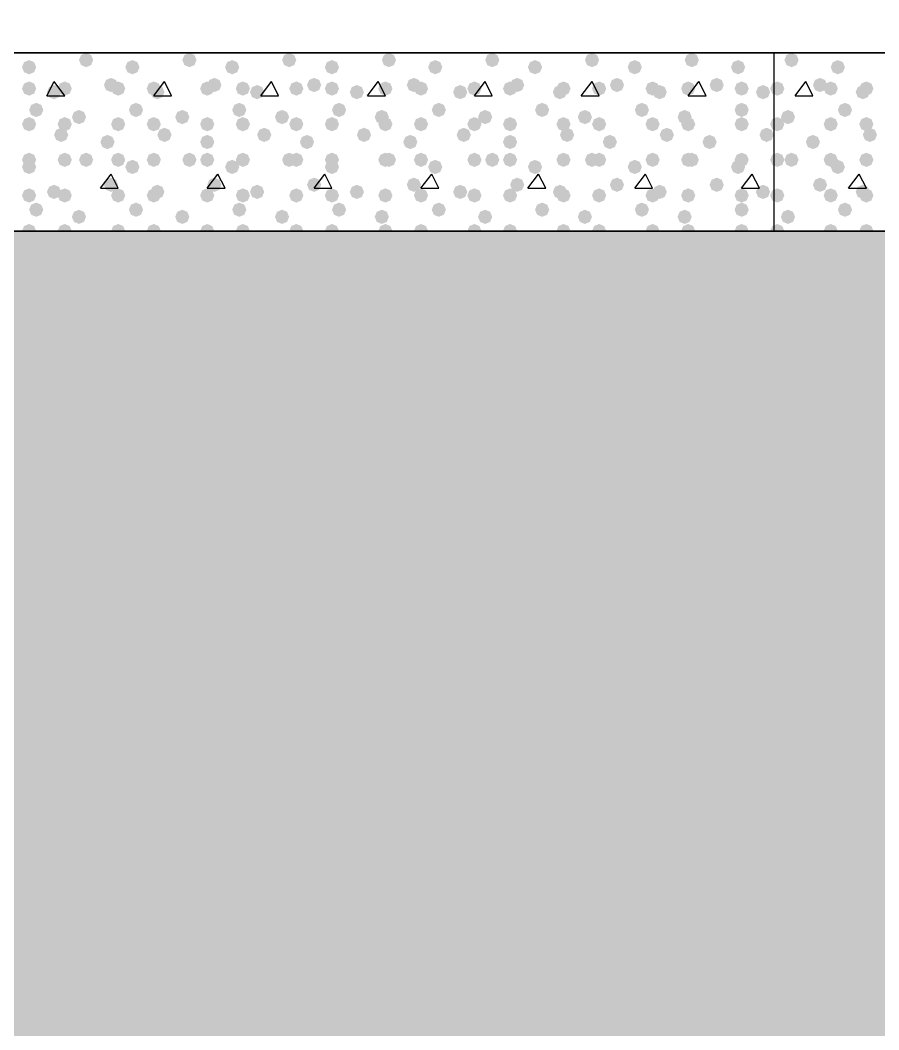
# Model space of a CAD drawing. Header units: millimetres. Extents: x 0 to 420, y 0 to 297.
# Drawn here: x 164.78 to 174.98, y 115.69 to 127.69 of the extents above; entities that cross this region are included whole.
import ezdxf

# ---------------------------------------------------------------- set-up
doc = ezdxf.new("R2010")
doc.units = ezdxf.units.MM
doc.layers.get('0').update_dxf_attribs({"linetype": 'CONTINUOUS'})

msp = doc.modelspace()

# ---------------------------------------------------------------- hatches: boundary and pattern name
at = {"true_color": 0x000008}
for points in [[(165.650333, 127.211667), (165.625462, 127.151871), (165.565667, 127.127), (165.505871, 127.151871), (165.481, 127.211667), (165.505871, 127.271462), (165.565667, 127.296333), (165.625462, 127.271463)], [(166.878, 127.211667), (166.853129, 127.151871), (166.793333, 127.127), (166.733538, 127.151871), (166.708667, 127.211667), (166.733537, 127.271462), (166.793333, 127.296333), (166.853129, 127.271463)], [(168.063333, 127.211667), (168.038462, 127.151871), (167.978667, 127.127), (167.918871, 127.151871), (167.894, 127.211667), (167.918871, 127.271462), (167.978667, 127.296333), (168.038462, 127.271463)], [(169.248667, 127.211667), (169.223796, 127.151871), (169.164, 127.127), (169.104204, 127.151871), (169.079333, 127.211667), (169.104204, 127.271462), (169.164, 127.296333), (169.223796, 127.271463)], [(170.476333, 127.211667), (170.451462, 127.151871), (170.391667, 127.127), (170.331871, 127.151871), (170.307, 127.211667), (170.331871, 127.271462), (170.391667, 127.296333), (170.451462, 127.271463)], [(171.661667, 127.211667), (171.636796, 127.151871), (171.577, 127.127), (171.517204, 127.151871), (171.492333, 127.211667), (171.517204, 127.271462), (171.577, 127.296333), (171.636796, 127.271463)], [(172.847, 127.211667), (172.822129, 127.151871), (172.762333, 127.127), (172.702538, 127.151871), (172.677667, 127.211667), (172.702537, 127.271462), (172.762333, 127.296333), (172.822129, 127.271463)], [(164.973, 127.127), (164.948129, 127.067204), (164.888333, 127.042333), (164.828537, 127.067204), (164.803667, 127.127), (164.828537, 127.186796), (164.888333, 127.211667), (164.948129, 127.186796)], [(166.200667, 127.127), (166.175796, 127.067204), (166.116, 127.042333), (166.056204, 127.067204), (166.031333, 127.127), (166.056204, 127.186796), (166.116, 127.211667), (166.175796, 127.186796)], [(167.386, 127.127), (167.361129, 127.067204), (167.301333, 127.042333), (167.241538, 127.067204), (167.216667, 127.127), (167.241537, 127.186796), (167.301333, 127.211667), (167.361129, 127.186796)], [(168.571333, 127.127), (168.546462, 127.067204), (168.486667, 127.042333), (168.426871, 127.067204), (168.402, 127.127), (168.426871, 127.186796), (168.486667, 127.211667), (168.546462, 127.186796)], [(169.799, 127.127), (169.774129, 127.067204), (169.714333, 127.042333), (169.654538, 127.067204), (169.629667, 127.127), (169.654537, 127.186796), (169.714333, 127.211667), (169.774129, 127.186796)], [(170.984333, 127.127), (170.959463, 127.067204), (170.899667, 127.042333), (170.839871, 127.067204), (170.815, 127.127), (170.839871, 127.186796), (170.899667, 127.211667), (170.959462, 127.186796)], [(172.169667, 127.127), (172.144796, 127.067204), (172.085, 127.042333), (172.025204, 127.067204), (172.000333, 127.127), (172.025204, 127.186796), (172.085, 127.211667), (172.144796, 127.186796)], [(173.397333, 127.127), (173.372462, 127.067204), (173.312667, 127.042333), (173.252871, 127.067204), (173.228, 127.127), (173.252871, 127.186796), (173.312667, 127.211667), (173.372462, 127.186796)], [(164.973, 126.873), (164.948129, 126.813204), (164.888333, 126.788333), (164.828537, 126.813204), (164.803667, 126.873), (164.828537, 126.932796), (164.888333, 126.957667), (164.948129, 126.932796)], [(165.269333, 126.830667), (165.244463, 126.770871), (165.184667, 126.746), (165.124871, 126.770871), (165.1, 126.830667), (165.124871, 126.890462), (165.184667, 126.915333), (165.244462, 126.890463)], [(165.396333, 126.873), (165.371462, 126.813204), (165.311667, 126.788333), (165.251871, 126.813204), (165.227, 126.873), (165.251871, 126.932796), (165.311667, 126.957667), (165.371462, 126.932796)], [(165.946667, 126.915333), (165.921796, 126.855538), (165.862, 126.830667), (165.802204, 126.855538), (165.777333, 126.915333), (165.802204, 126.975129), (165.862, 127), (165.921796, 126.975129)], [(166.031333, 126.873), (166.006463, 126.813204), (165.946667, 126.788333), (165.886871, 126.813204), (165.862, 126.873), (165.886871, 126.932796), (165.946667, 126.957667), (166.006462, 126.932796)], [(166.454667, 126.873), (166.429796, 126.813204), (166.37, 126.788333), (166.310204, 126.813204), (166.285333, 126.873), (166.310204, 126.932796), (166.37, 126.957667), (166.429796, 126.932796)], [(166.497, 126.830667), (166.472129, 126.770871), (166.412333, 126.746), (166.352537, 126.770871), (166.327667, 126.830667), (166.352537, 126.890462), (166.412333, 126.915333), (166.472129, 126.890463)], [(167.089667, 126.873), (167.064796, 126.813204), (167.005, 126.788333), (166.945204, 126.813204), (166.920333, 126.873), (166.945204, 126.932796), (167.005, 126.957667), (167.064796, 126.932796)], [(167.174333, 126.915333), (167.149463, 126.855538), (167.089667, 126.830667), (167.029871, 126.855538), (167.005, 126.915333), (167.029871, 126.975129), (167.089667, 127), (167.149462, 126.975129)], [(167.513, 126.873), (167.488129, 126.813204), (167.428333, 126.788333), (167.368538, 126.813204), (167.343667, 126.873), (167.368537, 126.932796), (167.428333, 126.957667), (167.488129, 126.932796)], [(167.682333, 126.830667), (167.657463, 126.770871), (167.597667, 126.746), (167.537871, 126.770871), (167.513, 126.830667), (167.537871, 126.890462), (167.597667, 126.915333), (167.657462, 126.890463)], [(168.148, 126.873), (168.123129, 126.813204), (168.063333, 126.788333), (168.003537, 126.813204), (167.978667, 126.873), (168.003537, 126.932796), (168.063333, 126.957667), (168.123129, 126.932796)], [(168.359667, 126.915333), (168.334796, 126.855538), (168.275, 126.830667), (168.215204, 126.855538), (168.190333, 126.915333), (168.215204, 126.975129), (168.275, 127), (168.334796, 126.975129)], [(168.571333, 126.873), (168.546462, 126.813204), (168.486667, 126.788333), (168.426871, 126.813204), (168.402, 126.873), (168.426871, 126.932796), (168.486667, 126.957667), (168.546462, 126.932796)], [(168.867667, 126.830667), (168.842796, 126.770871), (168.783, 126.746), (168.723204, 126.770871), (168.698333, 126.830667), (168.723204, 126.890462), (168.783, 126.915333), (168.842796, 126.890463)], [(169.206333, 126.873), (169.181462, 126.813204), (169.121667, 126.788333), (169.061871, 126.813204), (169.037, 126.873), (169.061871, 126.932796), (169.121667, 126.957667), (169.181462, 126.932796)], [(169.545, 126.915333), (169.520129, 126.855538), (169.460333, 126.830667), (169.400538, 126.855538), (169.375667, 126.915333), (169.400537, 126.975129), (169.460333, 127), (169.520129, 126.975129)], [(169.629667, 126.873), (169.604796, 126.813204), (169.545, 126.788333), (169.485204, 126.813204), (169.460333, 126.873), (169.485204, 126.932796), (169.545, 126.957667), (169.604796, 126.932796)], [(170.095333, 126.830667), (170.070462, 126.770871), (170.010667, 126.746), (169.950871, 126.770871), (169.926, 126.830667), (169.950871, 126.890462), (170.010667, 126.915333), (170.070462, 126.890463)], [(170.264667, 126.873), (170.239796, 126.813204), (170.18, 126.788333), (170.120204, 126.813204), (170.095333, 126.873), (170.120204, 126.932796), (170.18, 126.957667), (170.239796, 126.932796)], [(170.688, 126.873), (170.663129, 126.813204), (170.603333, 126.788333), (170.543538, 126.813204), (170.518667, 126.873), (170.543537, 126.932796), (170.603333, 126.957667), (170.663129, 126.932796)], [(170.772667, 126.915333), (170.747796, 126.855538), (170.688, 126.830667), (170.628204, 126.855538), (170.603333, 126.915333), (170.628204, 126.975129), (170.688, 127), (170.747796, 126.975129)], [(171.280667, 126.830667), (171.255796, 126.770871), (171.196, 126.746), (171.136204, 126.770871), (171.111333, 126.830667), (171.136204, 126.890462), (171.196, 126.915333), (171.255796, 126.890463)], [(171.323, 126.873), (171.298129, 126.813204), (171.238333, 126.788333), (171.178538, 126.813204), (171.153667, 126.873), (171.178537, 126.932796), (171.238333, 126.957667), (171.298129, 126.932796)], [(171.746333, 126.873), (171.721462, 126.813204), (171.661667, 126.788333), (171.601871, 126.813204), (171.577, 126.873), (171.601871, 126.932796), (171.661667, 126.957667), (171.721462, 126.932796)], [(171.958, 126.915333), (171.933129, 126.855538), (171.873333, 126.830667), (171.813538, 126.855538), (171.788667, 126.915333), (171.813537, 126.975129), (171.873333, 127), (171.933129, 126.975129)], [(172.381333, 126.873), (172.356462, 126.813204), (172.296667, 126.788333), (172.236871, 126.813204), (172.212, 126.873), (172.236871, 126.932796), (172.296667, 126.957667), (172.356462, 126.932796)], [(172.466, 126.830667), (172.441129, 126.770871), (172.381333, 126.746), (172.321538, 126.770871), (172.296667, 126.830667), (172.321537, 126.890462), (172.381333, 126.915333), (172.441129, 126.890463)], [(172.804667, 126.873), (172.779796, 126.813204), (172.72, 126.788333), (172.660204, 126.813204), (172.635333, 126.873), (172.660204, 126.932796), (172.72, 126.957667), (172.779796, 126.932796)], [(173.143333, 126.915333), (173.118462, 126.855538), (173.058667, 126.830667), (172.998871, 126.855538), (172.974, 126.915333), (172.998871, 126.975129), (173.058667, 127), (173.118462, 126.975129)], [(173.439667, 126.873), (173.414796, 126.813204), (173.355, 126.788333), (173.295204, 126.813204), (173.270333, 126.873), (173.295204, 126.932796), (173.355, 126.957667), (173.414796, 126.932796)], [(173.693667, 126.830667), (173.668796, 126.770871), (173.609, 126.746), (173.549204, 126.770871), (173.524333, 126.830667), (173.549204, 126.890462), (173.609, 126.915333), (173.668796, 126.890463)], [(165.057667, 126.619), (165.032796, 126.559204), (164.973, 126.534333), (164.913204, 126.559204), (164.888333, 126.619), (164.913204, 126.678796), (164.973, 126.703667), (165.032796, 126.678796)], [(166.243, 126.619), (166.218129, 126.559204), (166.158333, 126.534333), (166.098538, 126.559204), (166.073667, 126.619), (166.098537, 126.678796), (166.158333, 126.703667), (166.218129, 126.678796)], [(167.470667, 126.619), (167.445796, 126.559204), (167.386, 126.534333), (167.326204, 126.559204), (167.301333, 126.619), (167.326204, 126.678796), (167.386, 126.703667), (167.445796, 126.678796)], [(168.656, 126.619), (168.631129, 126.559204), (168.571333, 126.534333), (168.511538, 126.559204), (168.486667, 126.619), (168.511537, 126.678796), (168.571333, 126.703667), (168.631129, 126.678796)], [(169.841333, 126.619), (169.816463, 126.559204), (169.756667, 126.534333), (169.696871, 126.559204), (169.672, 126.619), (169.696871, 126.678796), (169.756667, 126.703667), (169.816462, 126.678796)], [(171.069, 126.619), (171.044129, 126.559204), (170.984333, 126.534333), (170.924538, 126.559204), (170.899667, 126.619), (170.924537, 126.678796), (170.984333, 126.703667), (171.044129, 126.678796)], [(172.254333, 126.619), (172.229463, 126.559204), (172.169667, 126.534333), (172.109871, 126.559204), (172.085, 126.619), (172.109871, 126.678796), (172.169667, 126.703667), (172.229462, 126.678796)], [(173.439667, 126.619), (173.414796, 126.559204), (173.355, 126.534333), (173.295204, 126.559204), (173.270333, 126.619), (173.295204, 126.678796), (173.355, 126.703667), (173.414796, 126.678796)], [(165.565667, 126.534333), (165.540796, 126.474537), (165.481, 126.449667), (165.421204, 126.474537), (165.396333, 126.534333), (165.421204, 126.594129), (165.481, 126.619), (165.540796, 126.594129)], [(166.793333, 126.534333), (166.768463, 126.474537), (166.708667, 126.449667), (166.648871, 126.474537), (166.624, 126.534333), (166.648871, 126.594129), (166.708667, 126.619), (166.768462, 126.594129)], [(167.978667, 126.534333), (167.953796, 126.474537), (167.894, 126.449667), (167.834204, 126.474537), (167.809333, 126.534333), (167.834204, 126.594129), (167.894, 126.619), (167.953796, 126.594129)], [(169.164, 126.534333), (169.139129, 126.474537), (169.079333, 126.449667), (169.019538, 126.474537), (168.994667, 126.534333), (169.019537, 126.594129), (169.079333, 126.619), (169.139129, 126.594129)], [(170.391667, 126.534333), (170.366796, 126.474537), (170.307, 126.449667), (170.247204, 126.474537), (170.222333, 126.534333), (170.247204, 126.594129), (170.307, 126.619), (170.366796, 126.594129)], [(171.577, 126.534333), (171.552129, 126.474537), (171.492333, 126.449667), (171.432538, 126.474537), (171.407667, 126.534333), (171.432537, 126.594129), (171.492333, 126.619), (171.552129, 126.594129)], [(172.762333, 126.534333), (172.737462, 126.474537), (172.677667, 126.449667), (172.617871, 126.474537), (172.593, 126.534333), (172.617871, 126.594129), (172.677667, 126.619), (172.737462, 126.594129)], [(164.973, 126.449667), (164.948129, 126.389871), (164.888333, 126.365), (164.828537, 126.389871), (164.803667, 126.449667), (164.828537, 126.509462), (164.888333, 126.534333), (164.948129, 126.509463)], [(165.396333, 126.449667), (165.371462, 126.389871), (165.311667, 126.365), (165.251871, 126.389871), (165.227, 126.449667), (165.251871, 126.509462), (165.311667, 126.534333), (165.371462, 126.509463)], [(166.031333, 126.449667), (166.006463, 126.389871), (165.946667, 126.365), (165.886871, 126.389871), (165.862, 126.449667), (165.886871, 126.509462), (165.946667, 126.534333), (166.006462, 126.509463)], [(166.454667, 126.449667), (166.429796, 126.389871), (166.37, 126.365), (166.310204, 126.389871), (166.285333, 126.449667), (166.310204, 126.509462), (166.37, 126.534333), (166.429796, 126.509463)], [(167.089667, 126.449667), (167.064796, 126.389871), (167.005, 126.365), (166.945204, 126.389871), (166.920333, 126.449667), (166.945204, 126.509462), (167.005, 126.534333), (167.064796, 126.509463)], [(167.513, 126.449667), (167.488129, 126.389871), (167.428333, 126.365), (167.368538, 126.389871), (167.343667, 126.449667), (167.368537, 126.509462), (167.428333, 126.534333), (167.488129, 126.509463)], [(168.148, 126.449667), (168.123129, 126.389871), (168.063333, 126.365), (168.003537, 126.389871), (167.978667, 126.449667), (168.003537, 126.509462), (168.063333, 126.534333), (168.123129, 126.509463)], [(168.571333, 126.449667), (168.546462, 126.389871), (168.486667, 126.365), (168.426871, 126.389871), (168.402, 126.449667), (168.426871, 126.509462), (168.486667, 126.534333), (168.546462, 126.509463)], [(169.206333, 126.449667), (169.181462, 126.389871), (169.121667, 126.365), (169.061871, 126.389871), (169.037, 126.449667), (169.061871, 126.509462), (169.121667, 126.534333), (169.181462, 126.509463)], [(169.629667, 126.449667), (169.604796, 126.389871), (169.545, 126.365), (169.485204, 126.389871), (169.460333, 126.449667), (169.485204, 126.509462), (169.545, 126.534333), (169.604796, 126.509463)], [(170.264667, 126.449667), (170.239796, 126.389871), (170.18, 126.365), (170.120204, 126.389871), (170.095333, 126.449667), (170.120204, 126.509462), (170.18, 126.534333), (170.239796, 126.509463)], [(170.688, 126.449667), (170.663129, 126.389871), (170.603333, 126.365), (170.543538, 126.389871), (170.518667, 126.449667), (170.543537, 126.509462), (170.603333, 126.534333), (170.663129, 126.509463)], [(171.323, 126.449667), (171.298129, 126.389871), (171.238333, 126.365), (171.178538, 126.389871), (171.153667, 126.449667), (171.178537, 126.509462), (171.238333, 126.534333), (171.298129, 126.509463)], [(171.746333, 126.449667), (171.721462, 126.389871), (171.661667, 126.365), (171.601871, 126.389871), (171.577, 126.449667), (171.601871, 126.509462), (171.661667, 126.534333), (171.721462, 126.509463)], [(172.381333, 126.449667), (172.356462, 126.389871), (172.296667, 126.365), (172.236871, 126.389871), (172.212, 126.449667), (172.236871, 126.509462), (172.296667, 126.534333), (172.356462, 126.509463)], [(172.804667, 126.449667), (172.779796, 126.389871), (172.72, 126.365), (172.660204, 126.389871), (172.635333, 126.449667), (172.660204, 126.509462), (172.72, 126.534333), (172.779796, 126.509463)], [(173.439667, 126.449667), (173.414796, 126.389871), (173.355, 126.365), (173.295204, 126.389871), (173.270333, 126.449667), (173.295204, 126.509462), (173.355, 126.534333), (173.414796, 126.509463)], [(165.354, 126.322667), (165.329129, 126.262871), (165.269333, 126.238), (165.209538, 126.262871), (165.184667, 126.322667), (165.209537, 126.382462), (165.269333, 126.407333), (165.329129, 126.382463)], [(165.904333, 126.238), (165.879462, 126.178204), (165.819667, 126.153333), (165.759871, 126.178204), (165.735, 126.238), (165.759871, 126.297796), (165.819667, 126.322667), (165.879462, 126.297796)], [(166.581667, 126.322667), (166.556796, 126.262871), (166.497, 126.238), (166.437204, 126.262871), (166.412333, 126.322667), (166.437204, 126.382462), (166.497, 126.407333), (166.556796, 126.382463)], [(167.089667, 126.238), (167.064796, 126.178204), (167.005, 126.153333), (166.945204, 126.178204), (166.920333, 126.238), (166.945204, 126.297796), (167.005, 126.322667), (167.064796, 126.297796)], [(167.767, 126.322667), (167.742129, 126.262871), (167.682333, 126.238), (167.622537, 126.262871), (167.597667, 126.322667), (167.622537, 126.382462), (167.682333, 126.407333), (167.742129, 126.382463)], [(168.275, 126.238), (168.250129, 126.178204), (168.190333, 126.153333), (168.130538, 126.178204), (168.105667, 126.238), (168.130537, 126.297796), (168.190333, 126.322667), (168.250129, 126.297796)], [(168.952333, 126.322667), (168.927462, 126.262871), (168.867667, 126.238), (168.807871, 126.262871), (168.783, 126.322667), (168.807871, 126.382462), (168.867667, 126.407333), (168.927462, 126.382463)], [(169.502667, 126.238), (169.477796, 126.178204), (169.418, 126.153333), (169.358204, 126.178204), (169.333333, 126.238), (169.358204, 126.297796), (169.418, 126.322667), (169.477796, 126.297796)], [(170.137667, 126.322667), (170.112796, 126.262871), (170.053, 126.238), (169.993204, 126.262871), (169.968333, 126.322667), (169.993204, 126.382462), (170.053, 126.407333), (170.112796, 126.382463)], [(170.688, 126.238), (170.663129, 126.178204), (170.603333, 126.153333), (170.543538, 126.178204), (170.518667, 126.238), (170.543537, 126.297796), (170.603333, 126.322667), (170.663129, 126.297796)], [(171.365333, 126.322667), (171.340462, 126.262871), (171.280667, 126.238), (171.220871, 126.262871), (171.196, 126.322667), (171.220871, 126.382462), (171.280667, 126.407333), (171.340462, 126.382463)], [(171.873333, 126.238), (171.848462, 126.178204), (171.788667, 126.153333), (171.728871, 126.178204), (171.704, 126.238), (171.728871, 126.297796), (171.788667, 126.322667), (171.848462, 126.297796)], [(172.550667, 126.322667), (172.525796, 126.262871), (172.466, 126.238), (172.406204, 126.262871), (172.381333, 126.322667), (172.406204, 126.382462), (172.466, 126.407333), (172.525796, 126.382463)], [(173.058667, 126.238), (173.033796, 126.178204), (172.974, 126.153333), (172.914204, 126.178204), (172.889333, 126.238), (172.914204, 126.297796), (172.974, 126.322667), (173.033796, 126.297796)], [(173.736, 126.322667), (173.711129, 126.262871), (173.651333, 126.238), (173.591538, 126.262871), (173.566667, 126.322667), (173.591537, 126.382462), (173.651333, 126.407333), (173.711129, 126.382463)], [(164.973, 126.026333), (164.948129, 125.966537), (164.888333, 125.941667), (164.828537, 125.966537), (164.803667, 126.026333), (164.828537, 126.086129), (164.888333, 126.111), (164.948129, 126.086129)], [(165.396333, 126.026333), (165.371462, 125.966537), (165.311667, 125.941667), (165.251871, 125.966537), (165.227, 126.026333), (165.251871, 126.086129), (165.311667, 126.111), (165.371462, 126.086129)], [(165.650333, 126.026333), (165.625462, 125.966537), (165.565667, 125.941667), (165.505871, 125.966537), (165.481, 126.026333), (165.505871, 126.086129), (165.565667, 126.111), (165.625462, 126.086129)], [(166.031333, 126.026333), (166.006463, 125.966537), (165.946667, 125.941667), (165.886871, 125.966537), (165.862, 126.026333), (165.886871, 126.086129), (165.946667, 126.111), (166.006462, 126.086129)], [(166.454667, 126.026333), (166.429796, 125.966537), (166.37, 125.941667), (166.310204, 125.966537), (166.285333, 126.026333), (166.310204, 126.086129), (166.37, 126.111), (166.429796, 126.086129)], [(166.878, 126.026333), (166.853129, 125.966537), (166.793333, 125.941667), (166.733538, 125.966537), (166.708667, 126.026333), (166.733537, 126.086129), (166.793333, 126.111), (166.853129, 126.086129)], [(167.089667, 126.026333), (167.064796, 125.966537), (167.005, 125.941667), (166.945204, 125.966537), (166.920333, 126.026333), (166.945204, 126.086129), (167.005, 126.111), (167.064796, 126.086129)], [(167.513, 126.026333), (167.488129, 125.966537), (167.428333, 125.941667), (167.368538, 125.966537), (167.343667, 126.026333), (167.368537, 126.086129), (167.428333, 126.111), (167.488129, 126.086129)], [(168.063333, 126.026333), (168.038462, 125.966537), (167.978667, 125.941667), (167.918871, 125.966537), (167.894, 126.026333), (167.918871, 126.086129), (167.978667, 126.111), (168.038462, 126.086129)], [(168.148, 126.026333), (168.123129, 125.966537), (168.063333, 125.941667), (168.003537, 125.966537), (167.978667, 126.026333), (168.003537, 126.086129), (168.063333, 126.111), (168.123129, 126.086129)], [(168.571333, 126.026333), (168.546462, 125.966537), (168.486667, 125.941667), (168.426871, 125.966537), (168.402, 126.026333), (168.426871, 126.086129), (168.486667, 126.111), (168.546462, 126.086129)], [(169.206333, 126.026333), (169.181462, 125.966537), (169.121667, 125.941667), (169.061871, 125.966537), (169.037, 126.026333), (169.061871, 126.086129), (169.121667, 126.111), (169.181462, 126.086129)], [(169.248667, 126.026333), (169.223796, 125.966537), (169.164, 125.941667), (169.104204, 125.966537), (169.079333, 126.026333), (169.104204, 126.086129), (169.164, 126.111), (169.223796, 126.086129)], [(169.629667, 126.026333), (169.604796, 125.966537), (169.545, 125.941667), (169.485204, 125.966537), (169.460333, 126.026333), (169.485204, 126.086129), (169.545, 126.111), (169.604796, 126.086129)], [(170.264667, 126.026333), (170.239796, 125.966537), (170.18, 125.941667), (170.120204, 125.966537), (170.095333, 126.026333), (170.120204, 126.086129), (170.18, 126.111), (170.239796, 126.086129)], [(170.476333, 126.026333), (170.451462, 125.966537), (170.391667, 125.941667), (170.331871, 125.966537), (170.307, 126.026333), (170.331871, 126.086129), (170.391667, 126.111), (170.451462, 126.086129)], [(170.688, 126.026333), (170.663129, 125.966537), (170.603333, 125.941667), (170.543538, 125.966537), (170.518667, 126.026333), (170.543537, 126.086129), (170.603333, 126.111), (170.663129, 126.086129)], [(171.323, 126.026333), (171.298129, 125.966537), (171.238333, 125.941667), (171.178538, 125.966537), (171.153667, 126.026333), (171.178537, 126.086129), (171.238333, 126.111), (171.298129, 126.086129)], [(171.661667, 126.026333), (171.636796, 125.966537), (171.577, 125.941667), (171.517204, 125.966537), (171.492333, 126.026333), (171.517204, 126.086129), (171.577, 126.111), (171.636796, 126.086129)], [(171.746333, 126.026333), (171.721462, 125.966537), (171.661667, 125.941667), (171.601871, 125.966537), (171.577, 126.026333), (171.601871, 126.086129), (171.661667, 126.111), (171.721462, 126.086129)], [(172.381333, 126.026333), (172.356462, 125.966537), (172.296667, 125.941667), (172.236871, 125.966537), (172.212, 126.026333), (172.236871, 126.086129), (172.296667, 126.111), (172.356462, 126.086129)], [(172.804667, 126.026333), (172.779796, 125.966537), (172.72, 125.941667), (172.660204, 125.966537), (172.635333, 126.026333), (172.660204, 126.086129), (172.72, 126.111), (172.779796, 126.086129)], [(172.847, 126.026333), (172.822129, 125.966537), (172.762333, 125.941667), (172.702538, 125.966537), (172.677667, 126.026333), (172.702537, 126.086129), (172.762333, 126.111), (172.822129, 126.086129)], [(173.439667, 126.026333), (173.414796, 125.966537), (173.355, 125.941667), (173.295204, 125.966537), (173.270333, 126.026333), (173.295204, 126.086129), (173.355, 126.111), (173.414796, 126.086129)], [(164.973, 125.941667), (164.948129, 125.881871), (164.888333, 125.857), (164.828537, 125.881871), (164.803667, 125.941667), (164.828537, 126.001462), (164.888333, 126.026333), (164.948129, 126.001463)], [(166.200667, 125.941667), (166.175796, 125.881871), (166.116, 125.857), (166.056204, 125.881871), (166.031333, 125.941667), (166.056204, 126.001462), (166.116, 126.026333), (166.175796, 126.001463)], [(167.386, 125.941667), (167.361129, 125.881871), (167.301333, 125.857), (167.241538, 125.881871), (167.216667, 125.941667), (167.241537, 126.001462), (167.301333, 126.026333), (167.361129, 126.001463)], [(168.571333, 125.941667), (168.546462, 125.881871), (168.486667, 125.857), (168.426871, 125.881871), (168.402, 125.941667), (168.426871, 126.001462), (168.486667, 126.026333), (168.546462, 126.001463)], [(169.799, 125.941667), (169.774129, 125.881871), (169.714333, 125.857), (169.654538, 125.881871), (169.629667, 125.941667), (169.654537, 126.001462), (169.714333, 126.026333), (169.774129, 126.001463)], [(170.984333, 125.941667), (170.959463, 125.881871), (170.899667, 125.857), (170.839871, 125.881871), (170.815, 125.941667), (170.839871, 126.001462), (170.899667, 126.026333), (170.959462, 126.001463)], [(172.169667, 125.941667), (172.144796, 125.881871), (172.085, 125.857), (172.025204, 125.881871), (172.000333, 125.941667), (172.025204, 126.001462), (172.085, 126.026333), (172.144796, 126.001463)], [(173.397333, 125.941667), (173.372462, 125.881871), (173.312667, 125.857), (173.252871, 125.881871), (173.228, 125.941667), (173.252871, 126.001462), (173.312667, 126.026333), (173.372462, 126.001463)], [(165.269333, 125.645333), (165.244463, 125.585538), (165.184667, 125.560667), (165.124871, 125.585538), (165.1, 125.645333), (165.124871, 125.705129), (165.184667, 125.73), (165.244462, 125.705129)], [(165.946667, 125.73), (165.921796, 125.670204), (165.862, 125.645333), (165.802204, 125.670204), (165.777333, 125.73), (165.802204, 125.789796), (165.862, 125.814667), (165.921796, 125.789796)], [(166.497, 125.645333), (166.472129, 125.585538), (166.412333, 125.560667), (166.352537, 125.585538), (166.327667, 125.645333), (166.352537, 125.705129), (166.412333, 125.73), (166.472129, 125.705129)], [(167.174333, 125.73), (167.149463, 125.670204), (167.089667, 125.645333), (167.029871, 125.670204), (167.005, 125.73), (167.029871, 125.789796), (167.089667, 125.814667), (167.149462, 125.789796)], [(167.682333, 125.645333), (167.657463, 125.585538), (167.597667, 125.560667), (167.537871, 125.585538), (167.513, 125.645333), (167.537871, 125.705129), (167.597667, 125.73), (167.657462, 125.705129)], [(168.359667, 125.73), (168.334796, 125.670204), (168.275, 125.645333), (168.215204, 125.670204), (168.190333, 125.73), (168.215204, 125.789796), (168.275, 125.814667), (168.334796, 125.789796)], [(168.867667, 125.645333), (168.842796, 125.585538), (168.783, 125.560667), (168.723204, 125.585538), (168.698333, 125.645333), (168.723204, 125.705129), (168.783, 125.73), (168.842796, 125.705129)], [(169.545, 125.73), (169.520129, 125.670204), (169.460333, 125.645333), (169.400538, 125.670204), (169.375667, 125.73), (169.400537, 125.789796), (169.460333, 125.814667), (169.520129, 125.789796)], [(170.095333, 125.645333), (170.070462, 125.585538), (170.010667, 125.560667), (169.950871, 125.585538), (169.926, 125.645333), (169.950871, 125.705129), (170.010667, 125.73), (170.070462, 125.705129)], [(170.772667, 125.73), (170.747796, 125.670204), (170.688, 125.645333), (170.628204, 125.670204), (170.603333, 125.73), (170.628204, 125.789796), (170.688, 125.814667), (170.747796, 125.789796)], [(171.280667, 125.645333), (171.255796, 125.585538), (171.196, 125.560667), (171.136204, 125.585538), (171.111333, 125.645333), (171.136204, 125.705129), (171.196, 125.73), (171.255796, 125.705129)], [(171.958, 125.73), (171.933129, 125.670204), (171.873333, 125.645333), (171.813538, 125.670204), (171.788667, 125.73), (171.813537, 125.789796), (171.873333, 125.814667), (171.933129, 125.789796)], [(172.466, 125.645333), (172.441129, 125.585538), (172.381333, 125.560667), (172.321538, 125.585538), (172.296667, 125.645333), (172.321537, 125.705129), (172.381333, 125.73), (172.441129, 125.705129)], [(173.143333, 125.73), (173.118462, 125.670204), (173.058667, 125.645333), (172.998871, 125.670204), (172.974, 125.73), (172.998871, 125.789796), (173.058667, 125.814667), (173.118462, 125.789796)], [(173.693667, 125.645333), (173.668796, 125.585538), (173.609, 125.560667), (173.549204, 125.585538), (173.524333, 125.645333), (173.549204, 125.705129), (173.609, 125.73), (173.668796, 125.705129)], [(164.973, 125.603), (164.948129, 125.543204), (164.888333, 125.518333), (164.828537, 125.543204), (164.803667, 125.603), (164.828537, 125.662796), (164.888333, 125.687667), (164.948129, 125.662796)], [(165.396333, 125.603), (165.371462, 125.543204), (165.311667, 125.518333), (165.251871, 125.543204), (165.227, 125.603), (165.251871, 125.662796), (165.311667, 125.687667), (165.371462, 125.662796)], [(166.031333, 125.603), (166.006463, 125.543204), (165.946667, 125.518333), (165.886871, 125.543204), (165.862, 125.603), (165.886871, 125.662796), (165.946667, 125.687667), (166.006462, 125.662796)], [(166.454667, 125.603), (166.429796, 125.543204), (166.37, 125.518333), (166.310204, 125.543204), (166.285333, 125.603), (166.310204, 125.662796), (166.37, 125.687667), (166.429796, 125.662796)], [(167.089667, 125.603), (167.064796, 125.543204), (167.005, 125.518333), (166.945204, 125.543204), (166.920333, 125.603), (166.945204, 125.662796), (167.005, 125.687667), (167.064796, 125.662796)], [(167.513, 125.603), (167.488129, 125.543204), (167.428333, 125.518333), (167.368538, 125.543204), (167.343667, 125.603), (167.368537, 125.662796), (167.428333, 125.687667), (167.488129, 125.662796)], [(168.148, 125.603), (168.123129, 125.543204), (168.063333, 125.518333), (168.003537, 125.543204), (167.978667, 125.603), (168.003537, 125.662796), (168.063333, 125.687667), (168.123129, 125.662796)], [(168.571333, 125.603), (168.546462, 125.543204), (168.486667, 125.518333), (168.426871, 125.543204), (168.402, 125.603), (168.426871, 125.662796), (168.486667, 125.687667), (168.546462, 125.662796)], [(169.206333, 125.603), (169.181462, 125.543204), (169.121667, 125.518333), (169.061871, 125.543204), (169.037, 125.603), (169.061871, 125.662796), (169.121667, 125.687667), (169.181462, 125.662796)], [(169.629667, 125.603), (169.604796, 125.543204), (169.545, 125.518333), (169.485204, 125.543204), (169.460333, 125.603), (169.485204, 125.662796), (169.545, 125.687667), (169.604796, 125.662796)], [(170.264667, 125.603), (170.239796, 125.543204), (170.18, 125.518333), (170.120204, 125.543204), (170.095333, 125.603), (170.120204, 125.662796), (170.18, 125.687667), (170.239796, 125.662796)], [(170.688, 125.603), (170.663129, 125.543204), (170.603333, 125.518333), (170.543538, 125.543204), (170.518667, 125.603), (170.543537, 125.662796), (170.603333, 125.687667), (170.663129, 125.662796)], [(171.323, 125.603), (171.298129, 125.543204), (171.238333, 125.518333), (171.178538, 125.543204), (171.153667, 125.603), (171.178537, 125.662796), (171.238333, 125.687667), (171.298129, 125.662796)], [(171.746333, 125.603), (171.721462, 125.543204), (171.661667, 125.518333), (171.601871, 125.543204), (171.577, 125.603), (171.601871, 125.662796), (171.661667, 125.687667), (171.721462, 125.662796)], [(172.381333, 125.603), (172.356462, 125.543204), (172.296667, 125.518333), (172.236871, 125.543204), (172.212, 125.603), (172.236871, 125.662796), (172.296667, 125.687667), (172.356462, 125.662796)], [(172.804667, 125.603), (172.779796, 125.543204), (172.72, 125.518333), (172.660204, 125.543204), (172.635333, 125.603), (172.660204, 125.662796), (172.72, 125.687667), (172.779796, 125.662796)], [(173.439667, 125.603), (173.414796, 125.543204), (173.355, 125.518333), (173.295204, 125.543204), (173.270333, 125.603), (173.295204, 125.662796), (173.355, 125.687667), (173.414796, 125.662796)], [(165.057667, 125.433667), (165.032796, 125.373871), (164.973, 125.349), (164.913204, 125.373871), (164.888333, 125.433667), (164.913204, 125.493462), (164.973, 125.518333), (165.032796, 125.493463)], [(166.243, 125.433667), (166.218129, 125.373871), (166.158333, 125.349), (166.098538, 125.373871), (166.073667, 125.433667), (166.098537, 125.493462), (166.158333, 125.518333), (166.218129, 125.493463)], [(167.470667, 125.433667), (167.445796, 125.373871), (167.386, 125.349), (167.326204, 125.373871), (167.301333, 125.433667), (167.326204, 125.493462), (167.386, 125.518333), (167.445796, 125.493463)], [(168.656, 125.433667), (168.631129, 125.373871), (168.571333, 125.349), (168.511538, 125.373871), (168.486667, 125.433667), (168.511537, 125.493462), (168.571333, 125.518333), (168.631129, 125.493463)], [(169.841333, 125.433667), (169.816463, 125.373871), (169.756667, 125.349), (169.696871, 125.373871), (169.672, 125.433667), (169.696871, 125.493462), (169.756667, 125.518333), (169.816462, 125.493463)], [(171.069, 125.433667), (171.044129, 125.373871), (170.984333, 125.349), (170.924538, 125.373871), (170.899667, 125.433667), (170.924537, 125.493462), (170.984333, 125.518333), (171.044129, 125.493463)], [(172.254333, 125.433667), (172.229463, 125.373871), (172.169667, 125.349), (172.109871, 125.373871), (172.085, 125.433667), (172.109871, 125.493462), (172.169667, 125.518333), (172.229462, 125.493463)], [(173.439667, 125.433667), (173.414796, 125.373871), (173.355, 125.349), (173.295204, 125.373871), (173.270333, 125.433667), (173.295204, 125.493462), (173.355, 125.518333), (173.414796, 125.493463)], [(165.565667, 125.349), (165.540796, 125.289204), (165.481, 125.264333), (165.421204, 125.289204), (165.396333, 125.349), (165.421204, 125.408796), (165.481, 125.433667), (165.540796, 125.408796)], [(166.793333, 125.349), (166.768463, 125.289204), (166.708667, 125.264333), (166.648871, 125.289204), (166.624, 125.349), (166.648871, 125.408796), (166.708667, 125.433667), (166.768462, 125.408796)], [(167.978667, 125.349), (167.953796, 125.289204), (167.894, 125.264333), (167.834204, 125.289204), (167.809333, 125.349), (167.834204, 125.408796), (167.894, 125.433667), (167.953796, 125.408796)], [(169.164, 125.349), (169.139129, 125.289204), (169.079333, 125.264333), (169.019538, 125.289204), (168.994667, 125.349), (169.019537, 125.408796), (169.079333, 125.433667), (169.139129, 125.408796)], [(170.391667, 125.349), (170.366796, 125.289204), (170.307, 125.264333), (170.247204, 125.289204), (170.222333, 125.349), (170.247204, 125.408796), (170.307, 125.433667), (170.366796, 125.408796)], [(171.577, 125.349), (171.552129, 125.289204), (171.492333, 125.264333), (171.432538, 125.289204), (171.407667, 125.349), (171.432537, 125.408796), (171.492333, 125.433667), (171.552129, 125.408796)], [(172.762333, 125.349), (172.737462, 125.289204), (172.677667, 125.264333), (172.617871, 125.289204), (172.593, 125.349), (172.617871, 125.408796), (172.677667, 125.433667), (172.737462, 125.408796)], [(164.973, 125.179667), (164.948129, 125.119871), (164.888333, 125.095), (164.828537, 125.119871), (164.803667, 125.179667), (164.828537, 125.239462), (164.888333, 125.264333), (164.948129, 125.239463)], [(165.396333, 125.179667), (165.371462, 125.119871), (165.311667, 125.095), (165.251871, 125.119871), (165.227, 125.179667), (165.251871, 125.239462), (165.311667, 125.264333), (165.371462, 125.239463)], [(166.031333, 125.179667), (166.006463, 125.119871), (165.946667, 125.095), (165.886871, 125.119871), (165.862, 125.179667), (165.886871, 125.239462), (165.946667, 125.264333), (166.006462, 125.239463)], [(166.454667, 125.179667), (166.429796, 125.119871), (166.37, 125.095), (166.310204, 125.119871), (166.285333, 125.179667), (166.310204, 125.239462), (166.37, 125.264333), (166.429796, 125.239463)], [(167.089667, 125.179667), (167.064796, 125.119871), (167.005, 125.095), (166.945204, 125.119871), (166.920333, 125.179667), (166.945204, 125.239462), (167.005, 125.264333), (167.064796, 125.239463)], [(167.513, 125.179667), (167.488129, 125.119871), (167.428333, 125.095), (167.368538, 125.119871), (167.343667, 125.179667), (167.368537, 125.239462), (167.428333, 125.264333), (167.488129, 125.239463)], [(168.148, 125.179667), (168.123129, 125.119871), (168.063333, 125.095), (168.003537, 125.119871), (167.978667, 125.179667), (168.003537, 125.239462), (168.063333, 125.264333), (168.123129, 125.239463)], [(168.571333, 125.179667), (168.546462, 125.119871), (168.486667, 125.095), (168.426871, 125.119871), (168.402, 125.179667), (168.426871, 125.239462), (168.486667, 125.264333), (168.546462, 125.239463)], [(169.206333, 125.179667), (169.181462, 125.119871), (169.121667, 125.095), (169.061871, 125.119871), (169.037, 125.179667), (169.061871, 125.239462), (169.121667, 125.264333), (169.181462, 125.239463)], [(169.629667, 125.179667), (169.604796, 125.119871), (169.545, 125.095), (169.485204, 125.119871), (169.460333, 125.179667), (169.485204, 125.239462), (169.545, 125.264333), (169.604796, 125.239463)], [(170.264667, 125.179667), (170.239796, 125.119871), (170.18, 125.095), (170.120204, 125.119871), (170.095333, 125.179667), (170.120204, 125.239462), (170.18, 125.264333), (170.239796, 125.239463)], [(170.688, 125.179667), (170.663129, 125.119871), (170.603333, 125.095), (170.543538, 125.119871), (170.518667, 125.179667), (170.543537, 125.239462), (170.603333, 125.264333), (170.663129, 125.239463)], [(171.323, 125.179667), (171.298129, 125.119871), (171.238333, 125.095), (171.178538, 125.119871), (171.153667, 125.179667), (171.178537, 125.239462), (171.238333, 125.264333), (171.298129, 125.239463)], [(171.746333, 125.179667), (171.721462, 125.119871), (171.661667, 125.095), (171.601871, 125.119871), (171.577, 125.179667), (171.601871, 125.239462), (171.661667, 125.264333), (171.721462, 125.239463)], [(172.381333, 125.179667), (172.356462, 125.119871), (172.296667, 125.095), (172.236871, 125.119871), (172.212, 125.179667), (172.236871, 125.239462), (172.296667, 125.264333), (172.356462, 125.239463)], [(172.804667, 125.179667), (172.779796, 125.119871), (172.72, 125.095), (172.660204, 125.119871), (172.635333, 125.179667), (172.660204, 125.239462), (172.72, 125.264333), (172.779796, 125.239463)], [(173.439667, 125.179667), (173.414796, 125.119871), (173.355, 125.095), (173.295204, 125.119871), (173.270333, 125.179667), (173.295204, 125.239462), (173.355, 125.264333), (173.414796, 125.239463)]]:
    msp.add_hatch(color=0, dxfattribs=at).paths.add_polyline_path(points, flags=0)
at = {"true_color": 0x000007}
for points in [[(174.032333, 127.211667), (174.007462, 127.151871), (173.947667, 127.127), (173.887871, 127.151871), (173.863, 127.211667), (173.887871, 127.271462), (173.947667, 127.296333), (174.007462, 127.271463)], [(174.582667, 127.127), (174.557796, 127.067204), (174.498, 127.042333), (174.438204, 127.067204), (174.413333, 127.127), (174.438204, 127.186796), (174.498, 127.211667), (174.557796, 127.186796)], [(173.863, 126.873), (173.838129, 126.813204), (173.778333, 126.788333), (173.718538, 126.813204), (173.693667, 126.873), (173.718537, 126.932796), (173.778333, 126.957667), (173.838129, 126.932796)], [(174.371, 126.915333), (174.346129, 126.855538), (174.286333, 126.830667), (174.226538, 126.855538), (174.201667, 126.915333), (174.226537, 126.975129), (174.286333, 127), (174.346129, 126.975129)], [(174.498, 126.873), (174.473129, 126.813204), (174.413333, 126.788333), (174.353538, 126.813204), (174.328667, 126.873), (174.353537, 126.932796), (174.413333, 126.957667), (174.473129, 126.932796)], [(174.879, 126.830667), (174.854129, 126.770871), (174.794333, 126.746), (174.734537, 126.770871), (174.709667, 126.830667), (174.734537, 126.890462), (174.794333, 126.915333), (174.854129, 126.890463)], [(174.921333, 126.873), (174.896462, 126.813204), (174.836667, 126.788333), (174.776871, 126.813204), (174.752, 126.873), (174.776871, 126.932796), (174.836667, 126.957667), (174.896462, 126.932796)], [(174.667333, 126.619), (174.642462, 126.559204), (174.582667, 126.534333), (174.522871, 126.559204), (174.498, 126.619), (174.522871, 126.678796), (174.582667, 126.703667), (174.642462, 126.678796)], [(173.99, 126.534333), (173.965129, 126.474537), (173.905333, 126.449667), (173.845538, 126.474537), (173.820667, 126.534333), (173.845537, 126.594129), (173.905333, 126.619), (173.965129, 126.594129)], [(173.863, 126.449667), (173.838129, 126.389871), (173.778333, 126.365), (173.718538, 126.389871), (173.693667, 126.449667), (173.718537, 126.509462), (173.778333, 126.534333), (173.838129, 126.509463)], [(174.498, 126.449667), (174.473129, 126.389871), (174.413333, 126.365), (174.353538, 126.389871), (174.328667, 126.449667), (174.353537, 126.509462), (174.413333, 126.534333), (174.473129, 126.509463)], [(174.921333, 126.449667), (174.896462, 126.389871), (174.836667, 126.365), (174.776871, 126.389871), (174.752, 126.449667), (174.776871, 126.509462), (174.836667, 126.534333), (174.896462, 126.509463)], [(174.286333, 126.238), (174.261462, 126.178204), (174.201667, 126.153333), (174.141871, 126.178204), (174.117, 126.238), (174.141871, 126.297796), (174.201667, 126.322667), (174.261462, 126.297796)], [(174.963667, 126.322667), (174.938796, 126.262871), (174.879, 126.238), (174.819204, 126.262871), (174.794333, 126.322667), (174.819204, 126.382462), (174.879, 126.407333), (174.938796, 126.382463)], [(173.863, 126.026333), (173.838129, 125.966537), (173.778333, 125.941667), (173.718538, 125.966537), (173.693667, 126.026333), (173.718537, 126.086129), (173.778333, 126.111), (173.838129, 126.086129)], [(174.032333, 126.026333), (174.007462, 125.966537), (173.947667, 125.941667), (173.887871, 125.966537), (173.863, 126.026333), (173.887871, 126.086129), (173.947667, 126.111), (174.007462, 126.086129)], [(174.498, 126.026333), (174.473129, 125.966537), (174.413333, 125.941667), (174.353538, 125.966537), (174.328667, 126.026333), (174.353537, 126.086129), (174.413333, 126.111), (174.473129, 126.086129)], [(174.921333, 126.026333), (174.896462, 125.966537), (174.836667, 125.941667), (174.776871, 125.966537), (174.752, 126.026333), (174.776871, 126.086129), (174.836667, 126.111), (174.896462, 126.086129)], [(174.582667, 125.941667), (174.557796, 125.881871), (174.498, 125.857), (174.438204, 125.881871), (174.413333, 125.941667), (174.438204, 126.001462), (174.498, 126.026333), (174.557796, 126.001463)], [(174.371, 125.73), (174.346129, 125.670204), (174.286333, 125.645333), (174.226538, 125.670204), (174.201667, 125.73), (174.226537, 125.789796), (174.286333, 125.814667), (174.346129, 125.789796)], [(174.879, 125.645333), (174.854129, 125.585538), (174.794333, 125.560667), (174.734537, 125.585538), (174.709667, 125.645333), (174.734537, 125.705129), (174.794333, 125.73), (174.854129, 125.705129)], [(173.863, 125.603), (173.838129, 125.543204), (173.778333, 125.518333), (173.718538, 125.543204), (173.693667, 125.603), (173.718537, 125.662796), (173.778333, 125.687667), (173.838129, 125.662796)], [(174.498, 125.603), (174.473129, 125.543204), (174.413333, 125.518333), (174.353538, 125.543204), (174.328667, 125.603), (174.353537, 125.662796), (174.413333, 125.687667), (174.473129, 125.662796)], [(174.921333, 125.603), (174.896462, 125.543204), (174.836667, 125.518333), (174.776871, 125.543204), (174.752, 125.603), (174.776871, 125.662796), (174.836667, 125.687667), (174.896462, 125.662796)], [(174.667333, 125.433667), (174.642462, 125.373871), (174.582667, 125.349), (174.522871, 125.373871), (174.498, 125.433667), (174.522871, 125.493462), (174.582667, 125.518333), (174.642462, 125.493463)], [(173.99, 125.349), (173.965129, 125.289204), (173.905333, 125.264333), (173.845538, 125.289204), (173.820667, 125.349), (173.845537, 125.408796), (173.905333, 125.433667), (173.965129, 125.408796)], [(173.863, 125.179667), (173.838129, 125.119871), (173.778333, 125.095), (173.718538, 125.119871), (173.693667, 125.179667), (173.718537, 125.239462), (173.778333, 125.264333), (173.838129, 125.239463)], [(174.498, 125.179667), (174.473129, 125.119871), (174.413333, 125.095), (174.353538, 125.119871), (174.328667, 125.179667), (174.353537, 125.239462), (174.413333, 125.264333), (174.473129, 125.239463)], [(174.921333, 125.179667), (174.896462, 125.119871), (174.836667, 125.095), (174.776871, 125.119871), (174.752, 125.179667), (174.776871, 125.239462), (174.836667, 125.264333), (174.896462, 125.239463)]]:
    msp.add_hatch(color=0, dxfattribs=at).paths.add_polyline_path(points, flags=0)
at = {"true_color": 0x000008}
h = msp.add_hatch(color=0, dxfattribs=at)
h.paths.add_polyline_path([(194.902667, 125.179667), (33.528, 125.179667), (194.902667, 106.087333)], flags=0)
h.paths.add_polyline_path([(33.528, 125.179667), (194.902667, 106.087333), (33.528, 106.087333)], flags=0)

# ---------------------------------------------------------------- linework, layer by layer
at = {"color": 0, "true_color": 0x000007}
for points in [[(32.469667, 125.179667), (32.469667, 148.463), (380.661333, 148.463), (380.661333, 125.179667), (218.228333, 125.179667), (218.228333, 103.970667), (194.902667, 103.970667), (194.902667, 125.179667)], [(32.469667, 125.179667), (32.469667, 148.463), (380.661333, 148.463), (380.661333, 125.179667), (218.228333, 125.179667), (218.228333, 103.970667), (194.902667, 103.970667), (194.902667, 125.179667)], [(173.736, 127.296333), (173.736, 125.179667), (175.852667, 125.179667), (175.852667, 127.296333)]]:
    msp.add_lwpolyline(points, close=True, dxfattribs=at)
at = {"color": 0, "true_color": 0x0000fd}
msp.add_lwpolyline([(216.111667, 127.296333), (378.544667, 127.296333), (378.544667, 146.346333), (34.586333, 146.346333), (34.586333, 127.296333), (197.019333, 127.296333), (197.019333, 106.087333), (216.111667, 106.087333)], close=True, dxfattribs=at)
at = {"color": 0, "true_color": 0x000007}
for points in [[(173.736, 127.296333), (154.643667, 127.296333)], [(173.99, 126.788333), (174.117, 126.957667)], [(174.201667, 126.788333), (174.117, 126.957667)], [(173.99, 126.788333), (174.201667, 126.788333)], [(174.625, 125.687667), (174.752, 125.857)], [(174.836667, 125.687667), (174.752, 125.857)], [(174.625, 125.687667), (174.836667, 125.687667)], [(154.643667, 125.179667), (173.736, 125.179667)]]:
    msp.add_lwpolyline(points, dxfattribs=at)
at = {"color": 0, "true_color": 0x000008}
for points in [[(165.1, 126.788333), (165.184667, 126.957667)], [(165.311667, 126.788333), (165.184667, 126.957667)], [(166.37, 126.788333), (166.497, 126.957667)], [(166.581667, 126.788333), (166.497, 126.957667)], [(167.64, 126.788333), (167.767, 126.957667)], [(167.851667, 126.788333), (167.767, 126.957667)], [(168.91, 126.788333), (169.037, 126.957667)], [(169.121667, 126.788333), (169.037, 126.957667)], [(170.18, 126.788333), (170.307, 126.957667)], [(170.391667, 126.788333), (170.307, 126.957667)], [(171.45, 126.788333), (171.577, 126.957667)], [(171.661667, 126.788333), (171.577, 126.957667)], [(172.72, 126.788333), (172.847, 126.957667)], [(172.931667, 126.788333), (172.847, 126.957667)], [(165.1, 126.788333), (165.311667, 126.788333)], [(166.37, 126.788333), (166.581667, 126.788333)], [(167.64, 126.788333), (167.851667, 126.788333)], [(168.91, 126.788333), (169.121667, 126.788333)], [(170.18, 126.788333), (170.391667, 126.788333)], [(171.45, 126.788333), (171.661667, 126.788333)], [(172.72, 126.788333), (172.931667, 126.788333)], [(165.735, 125.687667), (165.862, 125.857)], [(165.946667, 125.687667), (165.862, 125.857)], [(167.005, 125.687667), (167.132, 125.857)], [(167.216667, 125.687667), (167.132, 125.857)], [(168.275, 125.687667), (168.402, 125.857)], [(168.486667, 125.687667), (168.402, 125.857)], [(169.545, 125.687667), (169.672, 125.857)], [(169.756667, 125.687667), (169.672, 125.857)], [(170.815, 125.687667), (170.942, 125.857)], [(171.026667, 125.687667), (170.942, 125.857)], [(172.085, 125.687667), (172.212, 125.857)], [(172.296667, 125.687667), (172.212, 125.857)], [(173.355, 125.687667), (173.482, 125.857)], [(173.566667, 125.687667), (173.482, 125.857)], [(165.735, 125.687667), (165.946667, 125.687667)], [(167.005, 125.687667), (167.216667, 125.687667)], [(168.275, 125.687667), (168.486667, 125.687667)], [(169.545, 125.687667), (169.756667, 125.687667)], [(170.815, 125.687667), (171.026667, 125.687667)], [(172.085, 125.687667), (172.296667, 125.687667)], [(173.355, 125.687667), (173.566667, 125.687667)]]:
    msp.add_lwpolyline(points, dxfattribs=at)
msp.add_lwpolyline([(194.902667, 125.179667), (33.528, 125.179667), (194.902667, 106.087333)], close=True, dxfattribs=at)

doc.saveas('drawing.dxf')
